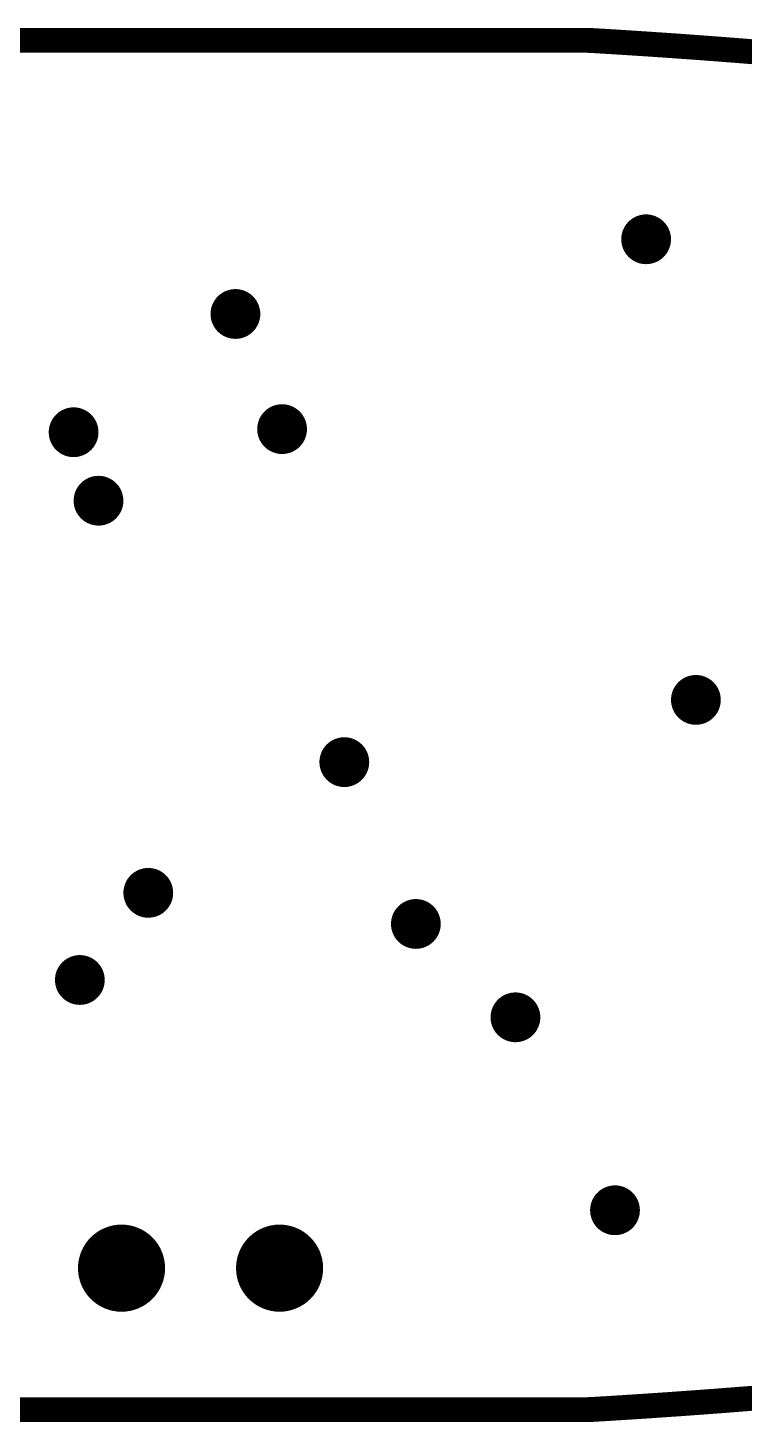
# Model space of a CAD drawing. Extents: x -0.1 to 60.3, y -0.2 to 22.2.
# Drawn here: x 29.77 to 41.27, y -0.2 to 22.2 of the extents above; entities that cross this region are included whole.
import ezdxf

# ---------------------------------------------------------------- set-up
doc = ezdxf.new("R2010")
doc.units = 0
for name, color, linetype in [('17', 82, 'CONTINUOUS'), ('18', 82, 'CONTINUOUS'), ('20', 7, 'CONTINUOUS')]:
    doc.layers.add(name, color=color, linetype=linetype)

# ---------------------------------------------------------------- blocks, each defined once
blk = doc.blocks.new('ROUNDP')
at = {"const_width": 0.5}
blk.add_lwpolyline([(0, -0.25, 1), (0, 0.25, 1), (0, -0.25)], format="xyb", dxfattribs=at)
blk = doc.blocks.new('ROUNDV')
at = {"const_width": 0.5}
blk.add_lwpolyline([(0, -0.25, 1), (0, 0.25, 1), (0, -0.25)], format="xyb", dxfattribs=at)

msp = doc.modelspace()

# ---------------------------------------------------------------- linework, layer by layer
at = {"layer": '20', "const_width": 0.4}
for points in [[(21.5101, 21.9965), (38.7252, 21.9965)], [(38.7252, 21.9965), (38.7327, 21.9964)], [(38.7327, 21.9964), (38.7402, 21.9964)], [(38.7402, 21.9964), (38.7477, 21.9963)], [(38.7477, 21.9963), (38.7552, 21.9961)], [(38.7552, 21.9961), (38.7627, 21.996)], [(38.7627, 21.996), (38.7702, 21.9958)], [(38.7702, 21.9958), (38.7777, 21.9956)], [(38.7777, 21.9956), (38.7852, 21.9954)], [(38.7852, 21.9954), (38.8002, 21.9948)], [(38.8002, 21.9948), (38.8076, 21.9945)], [(38.8076, 21.9945), (38.8151, 21.9941)], [(38.8151, 21.9941), (38.8226, 21.9938)], [(38.8226, 21.9938), (38.8301, 21.9933)], [(38.8301, 21.9933), (38.8443, 21.9925)], [(38.8443, 21.9925), (38.927, 21.9876)], [(38.927, 21.9876), (39.0096, 21.9826)], [(39.0096, 21.9826), (39.0922, 21.9775)], [(39.0922, 21.9775), (39.1749, 21.9724)], [(39.1749, 21.9724), (39.2575, 21.9673)], [(39.2575, 21.9673), (39.3401, 21.9621)], [(39.3401, 21.9621), (39.4227, 21.9568)], [(39.4227, 21.9568), (39.5053, 21.9515)], [(39.5053, 21.9515), (39.5879, 21.9461)], [(39.5879, 21.9461), (39.6705, 21.9407)], [(39.6705, 21.9407), (39.7531, 21.9352)], [(39.7531, 21.9352), (39.8357, 21.9297)], [(39.8357, 21.9297), (39.9183, 21.9241)], [(39.9183, 21.9241), (40.0008, 21.9184)], [(40.0008, 21.9184), (40.166, 21.907)], [(40.166, 21.907), (40.2485, 21.9012)], [(40.2485, 21.9012), (40.3311, 21.8953)], [(40.3311, 21.8953), (40.4136, 21.8893)], [(40.4136, 21.8893), (40.4962, 21.8834)], [(40.4962, 21.8834), (40.6612, 21.8712)], [(40.6612, 21.8712), (40.7438, 21.865)], [(40.7438, 21.865), (40.8263, 21.8588)], [(40.8263, 21.8588), (40.9913, 21.8462)], [(40.9913, 21.8462), (41.0738, 21.8398)], [(41.0738, 21.8398), (41.2388, 21.8268)], [(41.2388, 21.8268), (41.4038, 21.8136)], [(41.4038, 21.8136), (41.4863, 21.8069)], [(39.2378, 0.0244), (39.0725, 0.0142)], [(39.3204, 0.0296), (39.2378, 0.0244)], [(39.403, 0.0349), (39.3204, 0.0296)], [(39.4856, 0.0402), (39.403, 0.0349)], [(39.5682, 0.0456), (39.4856, 0.0402)], [(39.6508, 0.051), (39.5682, 0.0456)], [(39.7334, 0.0564), (39.6508, 0.051)], [(39.816, 0.062), (39.7334, 0.0564)], [(39.8985, 0.0675), (39.816, 0.062)], [(39.9811, 0.0732), (39.8985, 0.0675)], [(40.0637, 0.0789), (39.9811, 0.0732)], [(40.1462, 0.0846), (40.0637, 0.0789)], [(40.2288, 0.0904), (40.1462, 0.0846)], [(40.3113, 0.0963), (40.2288, 0.0904)], [(40.3939, 0.1022), (40.3113, 0.0963)], [(40.4764, 0.1082), (40.3939, 0.1022)], [(40.559, 0.1142), (40.4764, 0.1082)], [(40.724, 0.1264), (40.559, 0.1142)], [(40.8066, 0.1327), (40.724, 0.1264)], [(40.8891, 0.1389), (40.8066, 0.1327)], [(40.9716, 0.1453), (40.8891, 0.1389)], [(41.0541, 0.1516), (40.9716, 0.1453)], [(41.2191, 0.1646), (41.0541, 0.1516)], [(41.3841, 0.1778), (41.2191, 0.1646)], [(41.5491, 0.1912), (41.3841, 0.1778)], [(38.7309, -0.0035), (21.5084, -0.0035)], [(38.7384, -0.0034), (38.7309, -0.0035)], [(38.7459, -0.0033), (38.7384, -0.0034)], [(38.7534, -0.0032), (38.7459, -0.0033)], [(38.7609, -0.0031), (38.7534, -0.0032)], [(38.7834, -0.0025), (38.7609, -0.0031)], [(38.7909, -0.0022), (38.7834, -0.0025)], [(38.8133, -0.0013), (38.7909, -0.0022)], [(38.8208, -0.0009), (38.8133, -0.0013)], [(38.8358, -0.0001), (38.8208, -0.0009)], [(38.9073, 0.0042), (38.8358, -0.0001)], [(38.9899, 0.0092), (38.9073, 0.0042)], [(39.0725, 0.0142), (38.9899, 0.0092)]]:
    msp.add_lwpolyline(points, dxfattribs=at)
at = {"layer": '20', "const_width": 0.2}
for points in [[(38.7266, 22.0965, 1), (38.7239, 21.8965)], [(38.7327, 22.0964, 1), (38.7327, 21.8964)], [(38.7415, 22.0964, 1), (38.7389, 21.8964)], [(38.7504, 22.0963, 1), (38.745, 21.8963)], [(38.7565, 22.0961, 1), (38.7539, 21.8961)], [(38.7654, 22.096, 1), (38.76, 21.896)], [(38.7729, 22.0958, 1), (38.7675, 21.8958)], [(38.7804, 22.0956, 1), (38.775, 21.8956)], [(38.7892, 22.0953, 1), (38.7812, 21.8955)], [(38.8042, 22.0947, 1), (38.7961, 21.8949)], [(38.813, 22.0944, 1), (38.8023, 21.8946)], [(38.8191, 22.094, 1), (38.8111, 21.8942)], [(38.8293, 22.0936, 1), (38.8159, 21.894)], [(38.7252, 21.8965, 1), (38.7252, 22.0965)], [(38.8357, 22.0931, 1), (38.8245, 21.8935)], [(38.7314, 21.8964, 1), (38.7341, 22.0964)], [(38.7402, 21.8964, 1), (38.7402, 22.0964)], [(38.8503, 22.0923, 1), (38.8384, 21.8927)], [(38.7464, 21.8963, 1), (38.749, 22.0963)], [(38.7525, 21.8961, 1), (38.7579, 22.0961)], [(38.7614, 21.896, 1), (38.764, 22.096)], [(38.7675, 21.8958, 1), (38.7729, 22.0958)], [(38.775, 21.8956, 1), (38.7804, 22.0956)], [(38.7825, 21.8954, 1), (38.7878, 22.0954)], [(38.7961, 21.8949, 1), (38.8042, 22.0947)], [(38.8036, 21.8946, 1), (38.8116, 22.0944)], [(38.8098, 21.8942, 1), (38.8205, 22.094)], [(38.8186, 21.8939, 1), (38.8266, 22.0937)], [(38.8234, 21.8935, 1), (38.8368, 22.0931)], [(38.933, 22.0874, 1), (38.921, 21.8878)], [(38.8387, 21.8927, 1), (38.85, 22.0923)], [(39.0158, 22.0824, 1), (39.0035, 21.8828)], [(38.9211, 21.8878, 1), (38.9329, 22.0874)], [(39.0984, 22.0773, 1), (39.0861, 21.8777)], [(39.0036, 21.8828, 1), (39.0157, 22.0824)], [(39.0861, 21.8777, 1), (39.0984, 22.0773)], [(39.181, 22.0722, 1), (39.1687, 21.8726)], [(39.2638, 22.0671, 1), (39.2512, 21.8675)], [(39.1687, 21.8726, 1), (39.181, 22.0722)], [(39.3465, 22.0619, 1), (39.3337, 21.8623)], [(39.2513, 21.8675, 1), (39.2637, 22.0671)], [(39.4291, 22.0566, 1), (39.4163, 21.857)], [(39.3338, 21.8623, 1), (39.3464, 22.0619)], [(39.5118, 22.0513, 1), (39.4988, 21.8517)], [(39.4163, 21.857, 1), (39.4291, 22.0566)], [(39.5944, 22.0459, 1), (39.5814, 21.8463)], [(39.4989, 21.8517, 1), (39.5117, 22.0513)], [(39.6771, 22.0405, 1), (39.6639, 21.8409)], [(39.5814, 21.8463, 1), (39.5944, 22.0459)], [(39.7597, 22.035, 1), (39.7464, 21.8354)], [(39.664, 21.8409, 1), (39.677, 22.0405)], [(39.8424, 22.0295, 1), (39.8289, 21.8299)], [(39.7464, 21.8354, 1), (39.7597, 22.035)], [(39.9251, 22.0239, 1), (39.9114, 21.8243)], [(39.829, 21.8299, 1), (39.8423, 22.0295)], [(40.0077, 22.0182, 1), (39.9939, 21.8186)], [(39.9115, 21.8243, 1), (39.925, 22.0239)], [(39.9939, 21.8186, 1), (40.0077, 22.0182)], [(40.173, 22.0068, 1), (40.159, 21.8072)], [(40.2556, 22.0009, 1), (40.2414, 21.8015)], [(40.1591, 21.8072, 1), (40.1729, 22.0068)], [(40.3384, 21.995, 1), (40.3238, 21.7956)], [(40.2415, 21.8014, 1), (40.2555, 22.001)], [(40.4207, 21.989, 1), (40.4065, 21.7896)], [(40.324, 21.7956, 1), (40.3382, 21.995)], [(40.5036, 21.9831, 1), (40.4888, 21.7837)], [(40.4063, 21.7896, 1), (40.4209, 21.989)], [(40.4891, 21.7837, 1), (40.5033, 21.9831)], [(40.6687, 21.9709, 1), (40.6537, 21.7715)], [(40.7513, 21.9647, 1), (40.7363, 21.7653)], [(40.6538, 21.7715, 1), (40.6686, 21.9709)], [(40.8339, 21.9585, 1), (40.8187, 21.7591)], [(40.7363, 21.7653, 1), (40.7513, 21.9647)], [(40.8188, 21.7591, 1), (40.8338, 21.9585)], [(40.999, 21.9459, 1), (40.9836, 21.7465)], [(41.0817, 21.9395, 1), (41.0659, 21.7401)], [(40.9837, 21.7465, 1), (40.9989, 21.9459)], [(41.0661, 21.7401, 1), (41.0815, 21.9395)], [(41.2468, 21.9265, 1), (41.2308, 21.7271)], [(41.2309, 21.7271, 1), (41.2467, 21.9265)], [(41.4119, 21.9133, 1), (41.3957, 21.7139)], [(39.2315, 0.1242, 1), (39.2441, -0.0754)], [(39.314, 0.1294, 1), (39.3268, -0.0702)], [(39.2439, -0.0754, 1), (39.2316, 0.1242)], [(39.3966, 0.1347, 1), (39.4094, -0.0649)], [(39.3267, -0.0702, 1), (39.3141, 0.1294)], [(39.4791, 0.14, 1), (39.4921, -0.0596)], [(39.4094, -0.0649, 1), (39.3966, 0.1347)], [(39.5617, 0.1454, 1), (39.5747, -0.0542)], [(39.492, -0.0596, 1), (39.4792, 0.14)], [(39.6442, 0.1508, 1), (39.6573, -0.0488)], [(39.5747, -0.0542, 1), (39.5617, 0.1454)], [(39.7266, 0.1562, 1), (39.7401, -0.0434)], [(39.6573, -0.0488, 1), (39.6442, 0.1508)], [(39.8093, 0.1618, 1), (39.8226, -0.0378)], [(39.7399, -0.0434, 1), (39.7268, 0.1562)], [(39.8916, 0.1673, 1), (39.9054, -0.0323)], [(39.8227, -0.0378, 1), (39.8092, 0.1618)], [(39.9742, 0.173, 1), (39.988, -0.0266)], [(39.9052, -0.0323, 1), (39.8919, 0.1673)], [(40.0568, 0.1787, 1), (40.0706, -0.0209)], [(39.988, -0.0266, 1), (39.9742, 0.173)], [(40.1392, 0.1844, 1), (40.1532, -0.0152)], [(40.0706, -0.0209, 1), (40.0568, 0.1787)], [(40.2217, 0.1901, 1), (40.2359, -0.0093)], [(40.1531, -0.0152, 1), (40.1393, 0.1844)], [(40.3042, 0.196, 1), (40.3184, -0.0034)], [(40.2358, -0.0094, 1), (40.2218, 0.1902)], [(40.3866, 0.2019, 1), (40.4012, 0.0025)], [(40.3184, -0.0034, 1), (40.3042, 0.196)], [(40.4692, 0.2079, 1), (40.4836, 0.0085)], [(40.401, 0.0025, 1), (40.3868, 0.2019)], [(40.5516, 0.2139, 1), (40.5664, 0.0145)], [(40.4837, 0.0085, 1), (40.4691, 0.2079)], [(40.5662, 0.0145, 1), (40.5518, 0.2139)], [(40.7164, 0.2261, 1), (40.7316, 0.0267)], [(40.7991, 0.2324, 1), (40.8141, 0.033)], [(40.7314, 0.0267, 1), (40.7166, 0.2261)], [(40.8814, 0.2386, 1), (40.8968, 0.0392)], [(40.8142, 0.033, 1), (40.799, 0.2324)], [(40.964, 0.245, 1), (40.9792, 0.0456)], [(40.8966, 0.0392, 1), (40.8816, 0.2386)], [(41.0462, 0.2513, 1), (41.062, 0.0519)], [(40.9793, 0.0456, 1), (40.9639, 0.245)], [(41.0617, 0.0519, 1), (41.0465, 0.2513)], [(41.2111, 0.2643, 1), (41.2271, 0.0649)], [(41.227, 0.0649, 1), (41.2112, 0.2643)], [(41.376, 0.2775, 1), (41.3922, 0.0781)], [(38.7296, 0.0965, 1), (38.7323, -0.1035)], [(38.7371, 0.0966, 1), (38.7398, -0.1034)], [(38.7446, 0.0967, 1), (38.7473, -0.1033)], [(38.7521, 0.0968, 1), (38.7547, -0.1032)], [(38.7582, 0.0969, 1), (38.7636, -0.1031)], [(38.7794, 0.0974, 1), (38.7874, -0.1024)], [(38.7869, 0.0977, 1), (38.7949, -0.1021)], [(38.808, 0.0986, 1), (38.8187, -0.1012)], [(38.8155, 0.099, 1), (38.8262, -0.1008)], [(38.7309, -0.1035, 1), (38.7309, 0.0965)], [(38.8298, 0.0997, 1), (38.8418, -0.0999)], [(38.7398, -0.1034, 1), (38.7371, 0.0966)], [(38.7473, -0.1033, 1), (38.7446, 0.0967)], [(38.7547, -0.1032, 1), (38.7521, 0.0968)], [(38.7622, -0.1031, 1), (38.7596, 0.0969)], [(38.7861, -0.1025, 1), (38.7807, 0.0975)], [(38.7949, -0.1021, 1), (38.7869, 0.0977)], [(38.9012, 0.104, 1), (38.9133, -0.0956)], [(38.8173, -0.1012, 1), (38.8093, 0.0986)], [(38.8262, -0.1008, 1), (38.8155, 0.099)], [(38.8411, -0.1, 1), (38.8304, 0.0998)], [(38.9839, 0.109, 1), (38.9959, -0.0906)], [(38.9133, -0.0956, 1), (38.9013, 0.104)], [(39.0664, 0.114, 1), (39.0787, -0.0856)], [(38.9959, -0.0906, 1), (38.9839, 0.109)], [(39.0786, -0.0856, 1), (39.0665, 0.114)]]:
    msp.add_lwpolyline(points, format="xyb", dxfattribs=at)

# ---------------------------------------------------------------- block references
at = {"layer": '17', "xscale": 1.4, "yscale": 1.4, "rotation": 180}
for p in [(31.27, 2.27), (31.27, 2.27), (33.81, 2.27), (33.81, 2.27)]:
    msp.add_blockref('ROUNDP', p, dxfattribs=at)
at = {"layer": '18', "xscale": 0.8, "yscale": 0.8}
for p in [(39.7, 18.8), (33.1, 17.6), (33.85, 15.75), (30.5, 15.7), (30.9, 14.6), (40.5, 11.4), (34.85, 10.4), (31.7, 8.3), (36, 7.8), (30.6, 6.9), (37.6, 6.3), (39.2, 3.2)]:
    msp.add_blockref('ROUNDV', p, dxfattribs=at)

doc.saveas('drawing.dxf')
